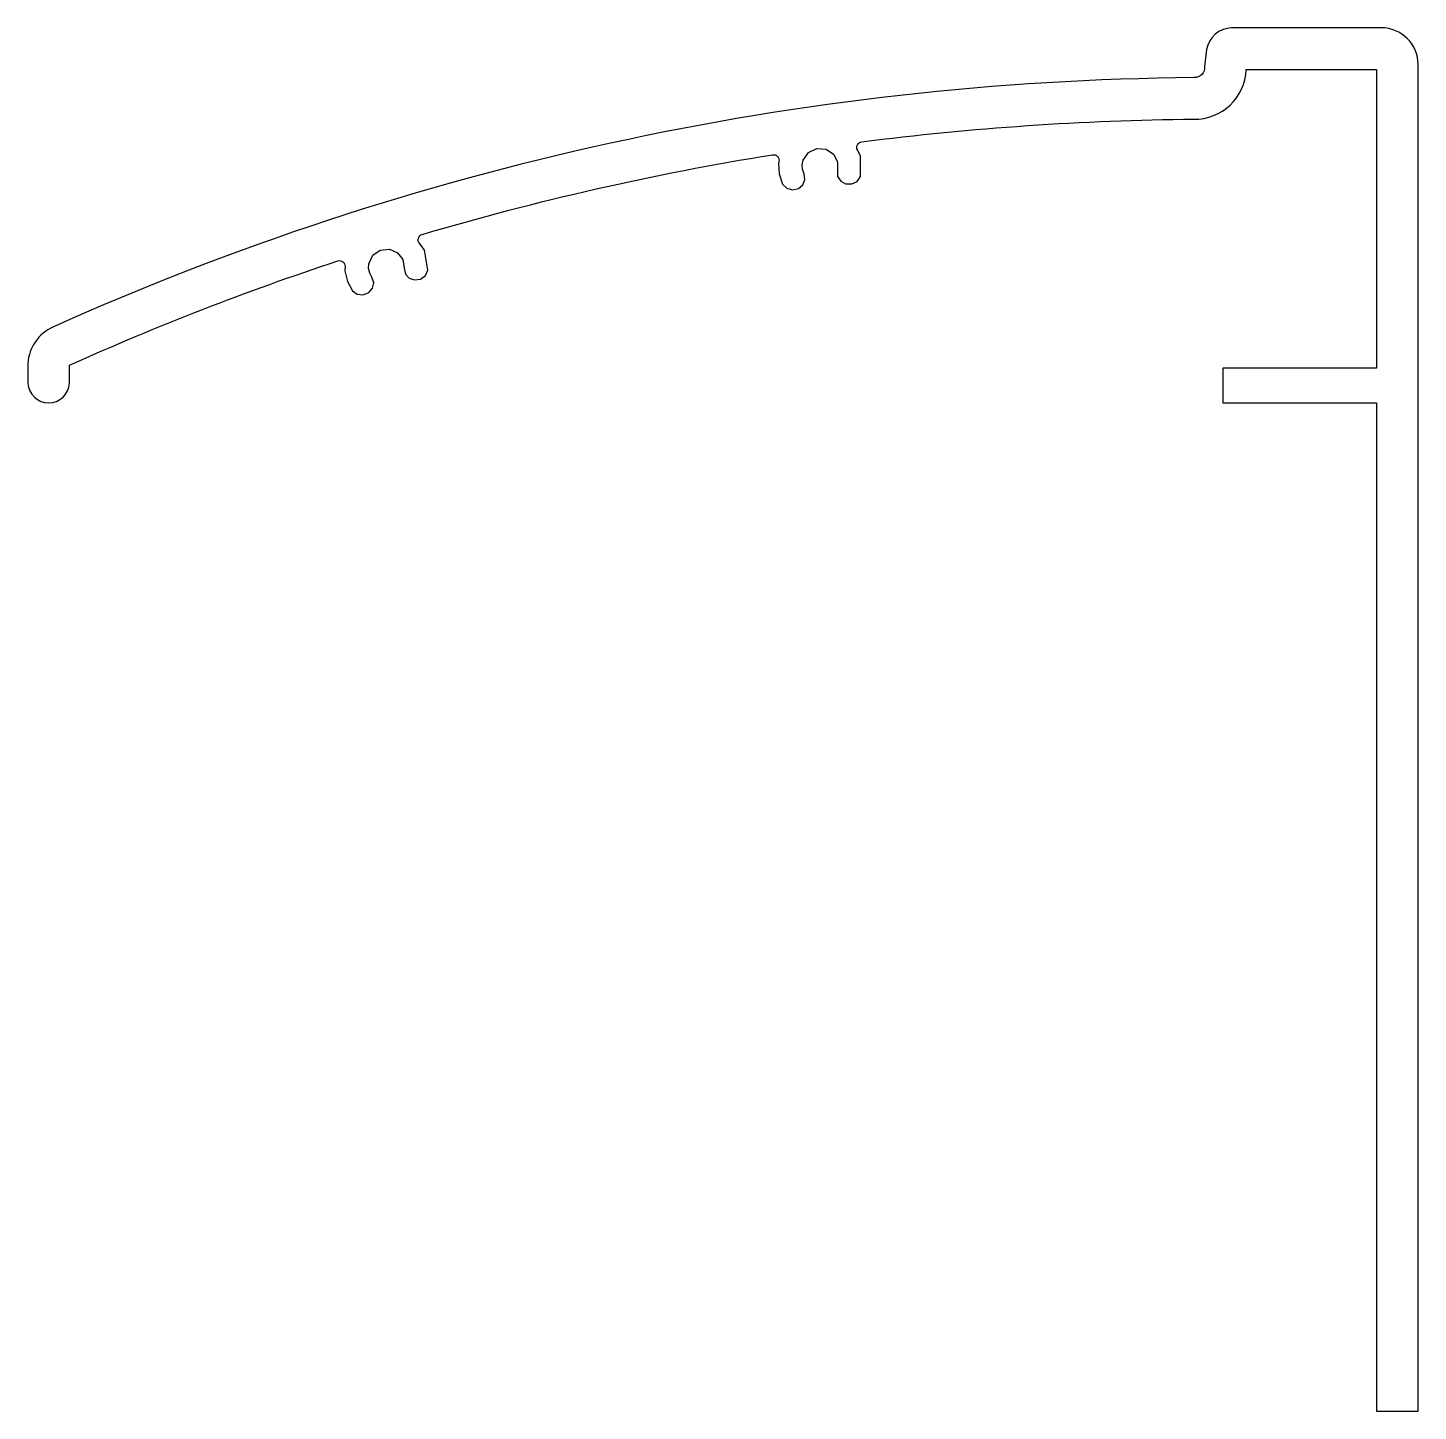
# Model space of a CAD drawing. Extents: x 140.2 to 190.4, y 186.3 to 236.3.
import ezdxf

# ---------------------------------------------------------------- set-up
doc = ezdxf.new("R2010")
doc.units = 0
doc.layers.get('0').update_dxf_attribs({"linetype": 'CONTINUOUS'})

msp = doc.modelspace()

# ---------------------------------------------------------------- linework, layer by layer
msp.add_lwpolyline([(153.593, 228.149), (153.782, 227.903), (153.836, 227.591), (153.879, 227.376), (154.018, 227.23), (154.21, 227.167), (154.426, 227.2), (154.606, 227.323), (154.692, 227.52), (154.574, 228.248), (154.382, 228.497, -0.527309), (154.483, 228.811, -0.032059), (167.135, 231.689, -0.526426), (167.363, 231.45), (167.349, 231.385), (167.372, 230.995), (167.495, 230.631), (167.646, 230.478), (167.857, 230.426), (168.071, 230.472), (168.228, 230.598), (168.305, 230.784), (168.27, 231.001), (168.219, 231.158), (168.208, 231.325), (168.243, 231.494), (168.435, 231.771), (168.73, 231.912), (169.066, 231.887), (169.331, 231.71), (169.475, 231.435), (169.475, 231.119), (169.482, 230.899), (169.594, 230.731), (169.772, 230.637), (169.991, 230.634), (170.189, 230.725), (170.307, 230.904), (170.314, 231.642), (170.197, 231.861, -0.524366), (170.348, 232.153, -0.029695), (182.341, 232.972, 0.407136), (184.233, 234.766), (188.937, 234.766), (188.937, 223.983), (183.391, 223.983), (183.391, 222.728), (188.937, 222.728), (188.937, 186.323), (190.443, 186.323), (190.443, 234.944, 0.413627), (189.107, 236.272), (183.7, 236.272, 0.35219), (182.806, 235.493), (182.733, 234.875, -0.456595), (182.352, 234.472, 0.103671), (141.153, 225.468, 0.272333), (140.247, 224.16), (140.247, 223.439, 0.940761), (141.755, 223.439), (141.755, 224.094, -0.02566), (151.439, 227.857, -0.523312), (151.702, 227.659), (151.695, 227.495), (151.783, 227.115), (151.966, 226.776), (152.141, 226.651), (152.358, 226.636), (152.561, 226.717), (152.694, 226.868), (152.739, 227.064), (152.668, 227.272), (152.591, 227.419), (152.552, 227.581), (152.558, 227.753), (152.7, 228.059), (152.967, 228.248), (153.302, 228.28)], format="xyb", close=True)

doc.saveas('drawing.dxf')
